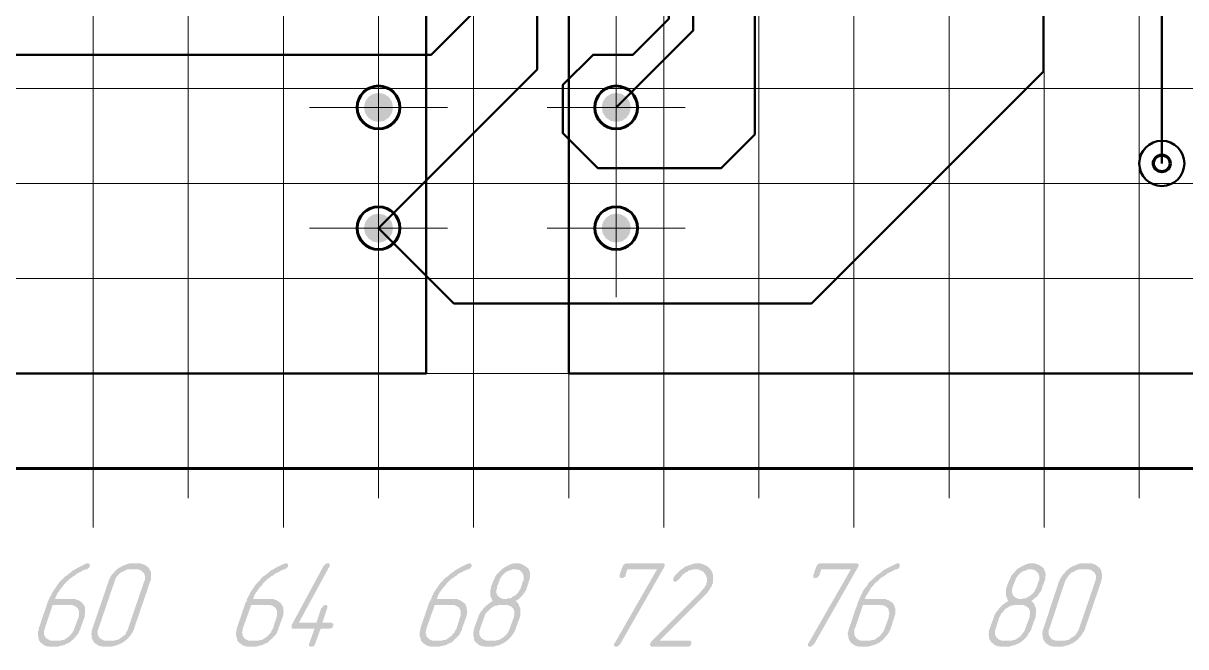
# Model space of a CAD drawing. Extents: x 260 to 1101, y 70 to 664.
# Drawn here: x 444.43 to 493.31, y 375.29 to 401.53 of the extents above; entities that cross this region are included whole.
import ezdxf

# ---------------------------------------------------------------- set-up
doc = ezdxf.new("R2010")
doc.units = 0
doc.header["$MEASUREMENT"] = 0
doc.layers.add('PDF _Геометрия', color=7, linetype='CONTINUOUS')
doc.layers.add('PDF _Сплошная заливка', color=7, linetype='CONTINUOUS')

msp = doc.modelspace()

# ---------------------------------------------------------------- hatches: boundary and pattern name
at = {"layer": 'PDF _Сплошная заливка', "transparency": 33554559}
for points in [[(459.367, 397.986), (458.755, 397.986), (458.802, 398.22), (458.934, 398.419), (459.132, 398.551), (459.367, 398.598)], [(469.363, 397.986), (468.751, 397.986), (468.798, 398.22), (468.931, 398.419), (469.129, 398.551), (469.363, 398.598)], [(459.367, 397.986), (459.367, 397.375), (459.132, 397.421), (458.934, 397.554), (458.802, 397.752), (458.755, 397.986)], [(469.363, 397.986), (469.363, 397.375), (469.129, 397.421), (468.931, 397.554), (468.798, 397.752), (468.751, 397.986)], [(459.367, 392.906), (458.755, 392.906), (458.802, 393.14), (458.934, 393.339), (459.132, 393.471), (459.367, 393.518)], [(469.363, 392.906), (468.751, 392.906), (468.798, 393.14), (468.931, 393.339), (469.129, 393.471), (469.363, 393.518)], [(459.367, 392.906), (459.367, 392.295), (459.132, 392.341), (458.934, 392.474), (458.802, 392.672), (458.755, 392.906)], [(469.363, 392.906), (469.363, 392.295), (469.129, 392.341), (468.931, 392.474), (468.798, 392.672), (468.751, 392.906)], [(457.262, 378.797), (457.288, 378.797), (457.288, 378.772), (457.313, 378.772), (457.313, 378.746), (457.313, 378.721), (457.313, 378.67), (457.288, 378.645), (456.018, 376.308), (456.755, 376.308), (456.958, 376.918), (456.983, 376.918), (456.983, 376.943), (457.008, 376.968), (457.034, 376.994), (457.034, 376.994), (457.034, 377.019), (457.059, 377.019), (457.11, 377.045), (457.135, 377.045), (457.135, 377.045), (457.161, 377.045), (457.186, 377.045), (457.212, 377.019), (457.212, 377.019), (457.212, 376.994), (457.212, 376.968), (457.212, 376.918), (457.008, 376.308), (457.389, 376.308), (457.415, 376.283), (457.44, 376.283), (457.44, 376.257), (457.466, 376.257), (457.466, 376.232), (457.466, 376.206), (457.466, 376.181), (457.466, 376.181), (457.44, 376.156), (457.44, 376.13), (457.415, 376.079), (457.389, 376.079), (457.364, 376.079), (457.339, 376.054), (457.288, 376.054), (456.932, 376.054), (456.704, 375.419), (456.704, 375.419), (456.678, 375.394), (456.678, 375.343), (456.628, 375.317), (456.628, 375.317), (456.602, 375.317), (456.577, 375.292), (456.526, 375.292), (456.526, 375.292), (456.526, 375.292), (456.501, 375.317), (456.45, 375.317), (456.45, 375.317), (456.45, 375.343), (456.45, 375.368), (456.45, 375.419), (456.678, 376.054), (455.79, 376.054), (455.764, 376.054), (455.739, 376.054), (455.714, 376.079), (455.714, 376.079), (455.714, 376.105), (455.714, 376.13), (455.714, 376.181), (455.714, 376.206), (457.059, 378.696), (457.085, 378.696), (457.085, 378.721), (457.11, 378.746), (457.135, 378.772), (457.212, 378.797), (457.237, 378.797)], [(471.329, 378.797), (471.355, 378.797), (471.38, 378.772), (471.405, 378.772), (471.405, 378.746), (471.405, 378.721), (471.405, 378.696), (471.38, 378.645), (469.526, 375.394), (469.526, 375.394), (469.501, 375.368), (469.476, 375.368), (469.45, 375.317), (469.374, 375.292), (469.349, 375.292), (469.349, 375.292), (469.298, 375.317), (469.298, 375.317), (469.272, 375.343), (469.272, 375.343), (469.272, 375.368), (469.272, 375.419), (469.298, 375.444), (471.075, 378.543), (469.831, 378.543), (469.755, 378.315), (469.755, 378.289), (469.755, 378.264), (469.729, 378.238), (469.679, 378.213), (469.679, 378.213), (469.653, 378.188), (469.628, 378.188), (469.577, 378.188), (469.577, 378.188), (469.577, 378.188), (469.552, 378.188), (469.526, 378.213), (469.501, 378.213), (469.501, 378.238), (469.501, 378.264), (469.501, 378.289), (469.501, 378.315), (469.628, 378.67), (469.628, 378.67), (469.653, 378.696), (469.653, 378.721), (469.679, 378.746), (469.704, 378.772), (469.729, 378.772), (469.755, 378.797), (469.806, 378.797), (471.304, 378.797)], [(472.827, 378.797), (472.853, 378.797), (472.903, 378.797), (472.98, 378.772), (473.056, 378.746), (473.157, 378.696), (473.208, 378.67), (473.233, 378.645), (473.284, 378.594), (473.335, 378.543), (473.335, 378.543), (473.335, 378.543), (473.335, 378.518), (473.36, 378.518), (473.36, 378.492), (473.386, 378.442), (473.411, 378.391), (473.437, 378.289), (473.437, 378.188), (473.437, 378.137), (473.437, 378.061), (473.437, 378.01), (473.411, 377.934), (473.411, 377.934), (473.411, 377.934), (473.386, 377.908), (473.386, 377.857), (473.36, 377.832), (473.335, 377.781), (473.284, 377.705), (473.284, 377.68), (473.284, 377.68), (473.259, 377.654), (473.233, 377.629), (473.208, 377.578), (473.157, 377.527), (473.106, 377.476), (473.056, 377.426), (471.177, 375.546), (472.446, 375.546), (472.472, 375.546), (472.497, 375.521), (472.522, 375.495), (472.522, 375.495), (472.522, 375.495), (472.522, 375.444), (472.522, 375.419), (472.522, 375.419), (472.522, 375.394), (472.497, 375.368), (472.472, 375.343), (472.446, 375.343), (472.446, 375.317), (472.396, 375.292), (472.37, 375.292), (470.872, 375.292), (470.847, 375.292), (470.821, 375.317), (470.796, 375.343), (470.796, 375.343), (470.796, 375.368), (470.77, 375.394), (470.796, 375.444), (470.796, 375.444), (470.796, 375.444), (470.821, 375.47), (470.821, 375.495), (472.903, 377.578), (472.98, 377.68), (473.056, 377.756), (473.056, 377.756), (473.056, 377.781), (473.081, 377.781), (473.081, 377.807), (473.132, 377.883), (473.157, 377.934), (473.157, 377.934), (473.157, 377.959), (473.157, 377.984), (473.183, 378.035), (473.183, 378.086), (473.183, 378.162), (473.157, 378.238), (473.132, 378.289), (473.106, 378.34), (473.081, 378.365), (473.081, 378.365), (473.081, 378.391), (473.056, 378.391), (473.056, 378.416), (473.03, 378.442), (473.005, 378.467), (472.929, 378.492), (472.929, 378.492), (472.903, 378.518), (472.878, 378.518), (472.853, 378.518), (472.827, 378.543), (472.776, 378.543), (472.7, 378.543), (472.675, 378.543), (472.624, 378.543), (472.573, 378.543), (472.522, 378.518), (472.472, 378.518), (472.396, 378.492), (472.345, 378.442), (472.319, 378.442), (472.294, 378.416), (472.269, 378.416), (472.218, 378.365), (472.167, 378.34), (472.116, 378.264), (472.04, 378.188), (471.989, 378.111), (471.989, 378.111), (471.964, 378.111), (471.939, 378.086), (471.913, 378.061), (471.913, 378.061), (471.913, 378.061), (471.888, 378.035), (471.837, 378.035), (471.837, 378.035), (471.811, 378.035), (471.786, 378.061), (471.761, 378.061), (471.761, 378.086), (471.761, 378.086), (471.761, 378.137), (471.761, 378.162), (471.786, 378.213), (471.786, 378.213), (471.786, 378.213), (471.811, 378.238), (471.811, 378.264), (471.862, 378.315), (471.913, 378.365), (471.989, 378.442), (472.065, 378.518), (472.167, 378.594), (472.269, 378.67), (472.269, 378.67), (472.269, 378.67), (472.294, 378.67), (472.319, 378.67), (472.345, 378.696), (472.421, 378.721), (472.497, 378.746), (472.573, 378.772), (472.675, 378.797), (472.776, 378.797), (472.802, 378.797)], [(479.48, 378.797), (479.505, 378.797), (479.53, 378.772), (479.556, 378.772), (479.556, 378.746), (479.556, 378.721), (479.556, 378.696), (479.53, 378.645), (477.677, 375.394), (477.677, 375.394), (477.651, 375.368), (477.626, 375.368), (477.601, 375.317), (477.525, 375.292), (477.499, 375.292), (477.499, 375.292), (477.448, 375.317), (477.423, 375.317), (477.423, 375.343), (477.423, 375.343), (477.423, 375.368), (477.423, 375.419), (477.448, 375.444), (479.226, 378.543), (477.982, 378.543), (477.905, 378.315), (477.905, 378.289), (477.88, 378.264), (477.855, 378.238), (477.829, 378.213), (477.829, 378.213), (477.804, 378.188), (477.778, 378.188), (477.728, 378.188), (477.728, 378.188), (477.728, 378.188), (477.702, 378.188), (477.651, 378.213), (477.651, 378.213), (477.651, 378.238), (477.651, 378.264), (477.651, 378.289), (477.651, 378.315), (477.778, 378.67), (477.778, 378.67), (477.804, 378.696), (477.804, 378.721), (477.829, 378.746), (477.855, 378.772), (477.88, 378.772), (477.905, 378.797), (477.956, 378.797), (479.454, 378.797)]]:
    msp.add_hatch(color=256, dxfattribs=at).paths.add_polyline_path(points)
at = {"layer": 'PDF _Сплошная заливка', "true_color": 0xffffff, "transparency": 33554559}
for points in [[(459.367, 398.598), (459.6, 398.551), (459.799, 398.419), (459.932, 398.22), (459.978, 397.986), (459.367, 397.986)], [(469.363, 398.598), (469.597, 398.551), (469.796, 398.419), (469.928, 398.22), (469.974, 397.986), (469.363, 397.986)], [(459.978, 397.986), (459.932, 397.752), (459.799, 397.554), (459.6, 397.421), (459.367, 397.375), (459.367, 397.986)], [(469.974, 397.986), (469.928, 397.752), (469.796, 397.554), (469.597, 397.421), (469.363, 397.375), (469.363, 397.986)], [(459.367, 393.518), (459.6, 393.471), (459.799, 393.339), (459.932, 393.14), (459.978, 392.906), (459.367, 392.906)], [(469.363, 393.518), (469.597, 393.471), (469.796, 393.339), (469.928, 393.14), (469.974, 392.906), (469.363, 392.906)], [(459.978, 392.906), (459.932, 392.672), (459.799, 392.474), (459.6, 392.341), (459.367, 392.295), (459.367, 392.906)], [(469.974, 392.906), (469.928, 392.672), (469.796, 392.474), (469.597, 392.341), (469.363, 392.295), (469.363, 392.906)]]:
    msp.add_hatch(color=7, dxfattribs=at).paths.add_polyline_path(points)
at = {"layer": 'PDF _Сплошная заливка', "transparency": 33554559}
h = msp.add_hatch(color=256, dxfattribs=at)
h.paths.add_polyline_path([(446.42, 377.045), (445.659, 377.045), (445.329, 376.054), (445.329, 376.029), (445.329, 376.003), (445.303, 375.978), (445.303, 375.927), (445.303, 375.876), (445.303, 375.8), (445.329, 375.749), (445.354, 375.698), (445.354, 375.698), (445.379, 375.673), (445.405, 375.648), (445.43, 375.622), (445.481, 375.597), (445.532, 375.571), (445.583, 375.546), (445.659, 375.546), (445.938, 375.546), (445.989, 375.546), (446.04, 375.571), (446.09, 375.571), (446.167, 375.597), (446.243, 375.648), (446.319, 375.698), (446.319, 375.698), (446.344, 375.724), (446.37, 375.749), (446.42, 375.8), (446.471, 375.851), (446.497, 375.902), (446.547, 375.978), (446.573, 376.054), (446.751, 376.537), (446.751, 376.562), (446.751, 376.587), (446.776, 376.613), (446.776, 376.664), (446.776, 376.714), (446.776, 376.791), (446.751, 376.841), (446.725, 376.892), (446.725, 376.918), (446.7, 376.918), (446.674, 376.943), (446.649, 376.968), (446.624, 376.994), (446.547, 377.019), (446.497, 377.045)], flags=0)
h.paths.add_polyline_path([(447.182, 378.797), (447.208, 378.772), (447.208, 378.746), (447.233, 378.746), (447.233, 378.721), (447.233, 378.696), (447.208, 378.67), (447.208, 378.67), (447.208, 378.645), (447.208, 378.619), (447.182, 378.619), (447.182, 378.594), (447.157, 378.594), (447.131, 378.569), (447.106, 378.543), (447.055, 378.543), (446.979, 378.518), (446.852, 378.467), (446.852, 378.442), (446.852, 378.442), (446.827, 378.442), (446.776, 378.416), (446.751, 378.391), (446.7, 378.391), (446.624, 378.315), (446.624, 378.315), (446.598, 378.289), (446.547, 378.264), (446.497, 378.238), (446.446, 378.188), (446.37, 378.137), (446.293, 378.061), (446.217, 377.984), (446.192, 377.984), (446.192, 377.959), (446.167, 377.934), (446.116, 377.883), (446.09, 377.832), (446.04, 377.781), (445.989, 377.705), (445.938, 377.654), (445.938, 377.629), (445.913, 377.603), (445.887, 377.578), (445.862, 377.527), (445.836, 377.476), (445.811, 377.426), (445.786, 377.349), (445.76, 377.299), (446.522, 377.299), (446.547, 377.299), (446.598, 377.299), (446.674, 377.273), (446.751, 377.248), (446.827, 377.197), (446.903, 377.146), (446.928, 377.121), (446.954, 377.07), (446.954, 377.07), (446.979, 377.045), (447.004, 376.994), (447.03, 376.943), (447.03, 376.867), (447.03, 376.765), (447.03, 376.664), (447.004, 376.613), (447.004, 376.537), (446.827, 376.054), (446.827, 376.029), (446.827, 376.029), (446.827, 376.003), (446.801, 376.003), (446.776, 375.927), (446.751, 375.851), (446.674, 375.775), (446.624, 375.698), (446.522, 375.597), (446.42, 375.521), (446.42, 375.521), (446.42, 375.495), (446.395, 375.495), (446.37, 375.47), (446.344, 375.47), (446.319, 375.444), (446.243, 375.419), (446.167, 375.368), (446.065, 375.343), (445.938, 375.317), (445.887, 375.292), (445.836, 375.292), (445.557, 375.292), (445.532, 375.292), (445.481, 375.317), (445.405, 375.317), (445.329, 375.343), (445.252, 375.394), (445.202, 375.444), (445.151, 375.47), (445.125, 375.521), (445.125, 375.521), (445.125, 375.521), (445.1, 375.546), (445.075, 375.597), (445.075, 375.673), (445.049, 375.749), (445.049, 375.825), (445.049, 375.876), (445.049, 375.927), (445.075, 375.978), (445.075, 376.054), (445.456, 377.172), (445.456, 377.172), (445.456, 377.197), (445.481, 377.197), (445.481, 377.248), (445.506, 377.299), (445.532, 377.349), (445.557, 377.4), (445.608, 377.476), (445.633, 377.553), (445.684, 377.629), (445.735, 377.705), (445.786, 377.781), (445.836, 377.857), (445.913, 377.959), (445.963, 378.035), (446.04, 378.111), (446.065, 378.111), (446.065, 378.137), (446.09, 378.162), (446.141, 378.188), (446.167, 378.238), (446.217, 378.264), (446.293, 378.315), (446.344, 378.365), (446.42, 378.416), (446.497, 378.492), (446.598, 378.543), (446.674, 378.594), (446.776, 378.645), (446.877, 378.696), (446.979, 378.746), (447.081, 378.797), (447.157, 378.797), (447.157, 378.797)], flags=0)
h = msp.add_hatch(color=256, dxfattribs=at)
h.paths.add_polyline_path([(449.188, 378.543), (448.909, 378.543), (448.858, 378.543), (448.807, 378.543), (448.756, 378.518), (448.68, 378.492), (448.604, 378.442), (448.528, 378.416), (448.528, 378.391), (448.502, 378.391), (448.452, 378.34), (448.426, 378.315), (448.376, 378.264), (448.325, 378.188), (448.299, 378.137), (448.274, 378.061), (447.588, 376.054), (447.588, 376.029), (447.563, 376.003), (447.563, 375.978), (447.563, 375.927), (447.563, 375.876), (447.563, 375.8), (447.588, 375.749), (447.614, 375.698), (447.614, 375.698), (447.639, 375.673), (447.665, 375.648), (447.69, 375.622), (447.741, 375.597), (447.792, 375.571), (447.842, 375.546), (447.918, 375.546), (448.198, 375.546), (448.249, 375.546), (448.299, 375.571), (448.35, 375.571), (448.426, 375.597), (448.502, 375.648), (448.579, 375.698), (448.579, 375.698), (448.604, 375.724), (448.629, 375.749), (448.68, 375.775), (448.731, 375.825), (448.756, 375.902), (448.807, 375.978), (448.833, 376.054), (449.518, 378.061), (449.518, 378.061), (449.544, 378.086), (449.544, 378.137), (449.544, 378.162), (449.544, 378.213), (449.544, 378.289), (449.518, 378.34), (449.493, 378.416), (449.493, 378.416), (449.467, 378.416), (449.442, 378.442), (449.417, 378.467), (449.366, 378.518), (449.315, 378.518), (449.264, 378.543)], flags=0)
h.paths.add_polyline_path([(449.315, 378.797), (449.366, 378.797), (449.442, 378.772), (449.518, 378.746), (449.594, 378.696), (449.67, 378.645), (449.696, 378.619), (449.721, 378.594), (449.721, 378.569), (449.747, 378.543), (449.772, 378.492), (449.797, 378.442), (449.797, 378.365), (449.797, 378.264), (449.797, 378.162), (449.797, 378.111), (449.772, 378.061), (449.086, 376.054), (449.086, 376.029), (449.086, 376.029), (449.086, 376.003), (449.061, 376.003), (449.036, 375.927), (449.01, 375.876), (448.934, 375.775), (448.883, 375.698), (448.782, 375.597), (448.68, 375.521), (448.68, 375.521), (448.68, 375.495), (448.655, 375.495), (448.629, 375.495), (448.604, 375.47), (448.579, 375.444), (448.502, 375.419), (448.401, 375.368), (448.299, 375.343), (448.198, 375.317), (448.147, 375.292), (448.071, 375.292), (447.792, 375.292), (447.792, 375.292), (447.741, 375.317), (447.665, 375.317), (447.588, 375.343), (447.512, 375.394), (447.436, 375.444), (447.411, 375.47), (447.385, 375.521), (447.385, 375.521), (447.385, 375.521), (447.36, 375.546), (447.334, 375.597), (447.309, 375.673), (447.309, 375.749), (447.284, 375.825), (447.309, 375.876), (447.309, 375.927), (447.309, 375.978), (447.334, 376.054), (448.02, 378.061), (448.02, 378.061), (448.02, 378.061), (448.02, 378.086), (448.02, 378.111), (448.071, 378.162), (448.096, 378.238), (448.147, 378.315), (448.223, 378.391), (448.299, 378.492), (448.401, 378.569), (448.401, 378.569), (448.426, 378.594), (448.426, 378.594), (448.452, 378.619), (448.477, 378.619), (448.528, 378.645), (448.604, 378.696), (448.68, 378.721), (448.782, 378.772), (448.909, 378.797), (448.96, 378.797), (449.29, 378.797)], flags=0)
h = msp.add_hatch(color=256, dxfattribs=at)
h.paths.add_polyline_path([(454.749, 377.045), (454.012, 377.045), (453.657, 376.054), (453.657, 376.029), (453.657, 376.003), (453.657, 375.978), (453.631, 375.927), (453.631, 375.876), (453.657, 375.8), (453.657, 375.749), (453.682, 375.698), (453.708, 375.698), (453.708, 375.673), (453.733, 375.648), (453.758, 375.622), (453.809, 375.597), (453.86, 375.571), (453.911, 375.546), (453.987, 375.546), (454.266, 375.546), (454.317, 375.546), (454.368, 375.571), (454.444, 375.571), (454.495, 375.597), (454.571, 375.648), (454.647, 375.698), (454.647, 375.698), (454.673, 375.724), (454.723, 375.749), (454.749, 375.8), (454.799, 375.851), (454.85, 375.902), (454.876, 375.978), (454.926, 376.054), (455.079, 376.537), (455.079, 376.562), (455.104, 376.587), (455.104, 376.613), (455.104, 376.664), (455.104, 376.714), (455.104, 376.791), (455.079, 376.841), (455.053, 376.892), (455.053, 376.918), (455.028, 376.918), (455.028, 376.943), (454.977, 376.968), (454.952, 376.994), (454.901, 377.019), (454.825, 377.045)], flags=0)
h.paths.add_polyline_path([(455.51, 378.797), (455.536, 378.772), (455.561, 378.746), (455.561, 378.746), (455.561, 378.721), (455.561, 378.696), (455.561, 378.67), (455.561, 378.67), (455.536, 378.645), (455.536, 378.619), (455.51, 378.619), (455.51, 378.594), (455.485, 378.594), (455.46, 378.569), (455.434, 378.543), (455.383, 378.543), (455.307, 378.518), (455.206, 378.467), (455.18, 378.442), (455.18, 378.442), (455.155, 378.442), (455.13, 378.416), (455.079, 378.391), (455.053, 378.391), (454.952, 378.315), (454.952, 378.315), (454.926, 378.289), (454.876, 378.264), (454.825, 378.238), (454.774, 378.188), (454.698, 378.137), (454.622, 378.061), (454.546, 377.984), (454.546, 377.984), (454.52, 377.959), (454.495, 377.934), (454.469, 377.883), (454.419, 377.832), (454.368, 377.781), (454.317, 377.705), (454.266, 377.654), (454.266, 377.629), (454.241, 377.603), (454.215, 377.578), (454.19, 377.527), (454.165, 377.476), (454.139, 377.426), (454.114, 377.349), (454.089, 377.299), (454.876, 377.299), (454.876, 377.299), (454.952, 377.299), (455.003, 377.273), (455.079, 377.248), (455.155, 377.197), (455.231, 377.146), (455.257, 377.121), (455.282, 377.07), (455.307, 377.07), (455.307, 377.045), (455.333, 376.994), (455.358, 376.943), (455.358, 376.867), (455.383, 376.765), (455.358, 376.664), (455.358, 376.613), (455.333, 376.537), (455.155, 376.054), (455.155, 376.029), (455.155, 376.029), (455.155, 376.003), (455.155, 376.003), (455.104, 375.927), (455.079, 375.851), (455.028, 375.775), (454.952, 375.698), (454.85, 375.597), (454.749, 375.521), (454.749, 375.521), (454.749, 375.495), (454.723, 375.495), (454.723, 375.47), (454.698, 375.47), (454.647, 375.444), (454.571, 375.419), (454.495, 375.368), (454.393, 375.343), (454.266, 375.317), (454.215, 375.292), (454.165, 375.292), (453.885, 375.292), (453.86, 375.292), (453.809, 375.317), (453.758, 375.317), (453.682, 375.343), (453.606, 375.394), (453.53, 375.444), (453.505, 375.47), (453.454, 375.521), (453.454, 375.521), (453.454, 375.521), (453.428, 375.546), (453.428, 375.597), (453.403, 375.673), (453.378, 375.749), (453.378, 375.825), (453.378, 375.876), (453.378, 375.927), (453.403, 375.978), (453.403, 376.054), (453.784, 377.172), (453.784, 377.172), (453.809, 377.197), (453.809, 377.197), (453.835, 377.248), (453.835, 377.299), (453.86, 377.349), (453.885, 377.4), (453.936, 377.476), (453.962, 377.553), (454.012, 377.629), (454.063, 377.705), (454.114, 377.781), (454.165, 377.857), (454.241, 377.959), (454.317, 378.035), (454.393, 378.111), (454.393, 378.111), (454.393, 378.137), (454.419, 378.162), (454.469, 378.188), (454.495, 378.238), (454.546, 378.264), (454.622, 378.315), (454.673, 378.365), (454.749, 378.416), (454.825, 378.492), (454.926, 378.543), (455.003, 378.594), (455.104, 378.645), (455.206, 378.696), (455.307, 378.746), (455.434, 378.797), (455.485, 378.797), (455.485, 378.797)], flags=0)
h = msp.add_hatch(color=256, dxfattribs=at)
h.paths.add_polyline_path([(462.468, 377.045), (461.731, 377.045), (461.376, 376.054), (461.376, 376.029), (461.376, 376.003), (461.376, 375.978), (461.35, 375.927), (461.35, 375.876), (461.376, 375.8), (461.376, 375.749), (461.401, 375.698), (461.427, 375.698), (461.427, 375.673), (461.452, 375.648), (461.477, 375.622), (461.528, 375.597), (461.579, 375.571), (461.63, 375.546), (461.706, 375.546), (462.011, 375.546), (462.036, 375.546), (462.087, 375.571), (462.163, 375.571), (462.214, 375.597), (462.29, 375.648), (462.366, 375.698), (462.366, 375.698), (462.391, 375.724), (462.442, 375.749), (462.468, 375.8), (462.518, 375.851), (462.569, 375.902), (462.595, 375.978), (462.645, 376.054), (462.798, 376.537), (462.798, 376.562), (462.823, 376.587), (462.823, 376.613), (462.823, 376.664), (462.823, 376.714), (462.823, 376.791), (462.798, 376.841), (462.772, 376.892), (462.772, 376.918), (462.772, 376.918), (462.747, 376.943), (462.696, 376.968), (462.671, 376.994), (462.62, 377.019), (462.544, 377.045)], flags=0)
h.paths.add_polyline_path([(463.229, 378.797), (463.255, 378.772), (463.28, 378.746), (463.28, 378.746), (463.28, 378.721), (463.28, 378.696), (463.28, 378.67), (463.28, 378.67), (463.255, 378.645), (463.255, 378.619), (463.229, 378.619), (463.229, 378.594), (463.229, 378.594), (463.204, 378.569), (463.153, 378.543), (463.102, 378.543), (463.052, 378.518), (462.925, 378.467), (462.899, 378.442), (462.899, 378.442), (462.874, 378.442), (462.848, 378.416), (462.798, 378.391), (462.772, 378.391), (462.671, 378.315), (462.671, 378.315), (462.645, 378.289), (462.595, 378.264), (462.569, 378.238), (462.493, 378.188), (462.417, 378.137), (462.341, 378.061), (462.264, 377.984), (462.264, 377.984), (462.239, 377.959), (462.214, 377.934), (462.188, 377.883), (462.138, 377.832), (462.087, 377.781), (462.036, 377.705), (461.985, 377.654), (461.985, 377.629), (461.96, 377.603), (461.934, 377.578), (461.909, 377.527), (461.884, 377.476), (461.858, 377.426), (461.833, 377.349), (461.807, 377.299), (462.595, 377.299), (462.595, 377.299), (462.671, 377.299), (462.721, 377.273), (462.798, 377.248), (462.874, 377.197), (462.95, 377.146), (462.975, 377.121), (463.026, 377.07), (463.026, 377.07), (463.026, 377.045), (463.052, 376.994), (463.077, 376.943), (463.077, 376.867), (463.102, 376.765), (463.077, 376.664), (463.077, 376.613), (463.052, 376.537), (462.874, 376.054), (462.874, 376.029), (462.874, 376.029), (462.874, 376.003), (462.874, 376.003), (462.823, 375.927), (462.798, 375.851), (462.747, 375.775), (462.671, 375.698), (462.569, 375.597), (462.493, 375.521), (462.468, 375.521), (462.468, 375.495), (462.442, 375.495), (462.442, 375.47), (462.417, 375.47), (462.366, 375.444), (462.29, 375.419), (462.214, 375.368), (462.112, 375.343), (461.985, 375.317), (461.934, 375.292), (461.884, 375.292), (461.604, 375.292), (461.579, 375.292), (461.528, 375.317), (461.477, 375.317), (461.401, 375.343), (461.325, 375.394), (461.249, 375.444), (461.223, 375.47), (461.173, 375.521), (461.173, 375.521), (461.173, 375.521), (461.147, 375.546), (461.147, 375.597), (461.122, 375.673), (461.096, 375.749), (461.096, 375.825), (461.096, 375.876), (461.096, 375.927), (461.122, 375.978), (461.122, 376.054), (461.503, 377.172), (461.503, 377.172), (461.528, 377.197), (461.528, 377.197), (461.554, 377.248), (461.579, 377.299), (461.604, 377.349), (461.604, 377.4), (461.655, 377.476), (461.68, 377.553), (461.731, 377.629), (461.782, 377.705), (461.833, 377.781), (461.884, 377.857), (461.96, 377.959), (462.036, 378.035), (462.112, 378.111), (462.112, 378.111), (462.112, 378.137), (462.138, 378.162), (462.188, 378.188), (462.239, 378.238), (462.29, 378.264), (462.341, 378.315), (462.391, 378.365), (462.468, 378.416), (462.569, 378.492), (462.645, 378.543), (462.747, 378.594), (462.823, 378.645), (462.925, 378.696), (463.026, 378.746), (463.153, 378.797), (463.204, 378.797), (463.204, 378.797)], flags=0)
h = msp.add_hatch(color=256, dxfattribs=at)
h.paths.add_polyline_path([(465.108, 378.543), (465.083, 378.543), (465.032, 378.543), (464.981, 378.543), (464.931, 378.518), (464.854, 378.492), (464.778, 378.467), (464.702, 378.416), (464.702, 378.416), (464.677, 378.391), (464.651, 378.365), (464.6, 378.315), (464.55, 378.264), (464.499, 378.188), (464.473, 378.137), (464.448, 378.061), (464.347, 377.807), (464.347, 377.781), (464.347, 377.756), (464.347, 377.73), (464.321, 377.68), (464.321, 377.629), (464.321, 377.553), (464.347, 377.502), (464.372, 377.451), (464.372, 377.426), (464.397, 377.426), (464.423, 377.4), (464.448, 377.375), (464.499, 377.349), (464.55, 377.324), (464.6, 377.299), (464.677, 377.299), (464.727, 377.299), (464.753, 377.299), (464.804, 377.324), (464.88, 377.324), (464.956, 377.349), (465.007, 377.4), (465.083, 377.426), (465.108, 377.451), (465.134, 377.451), (465.159, 377.502), (465.21, 377.527), (465.235, 377.578), (465.286, 377.654), (465.337, 377.73), (465.362, 377.807), (465.438, 378.061), (465.464, 378.061), (465.464, 378.086), (465.464, 378.137), (465.464, 378.162), (465.464, 378.238), (465.464, 378.289), (465.438, 378.34), (465.413, 378.416), (465.413, 378.416), (465.388, 378.416), (465.388, 378.442), (465.337, 378.467), (465.311, 378.518), (465.235, 378.518), (465.184, 378.543)], flags=0)
h.paths.add_polyline_path([(464.727, 377.045), (464.448, 377.045), (464.397, 377.045), (464.347, 377.019), (464.296, 377.019), (464.22, 376.994), (464.143, 376.943), (464.067, 376.892), (464.067, 376.892), (464.042, 376.867), (464.016, 376.841), (463.966, 376.791), (463.915, 376.74), (463.864, 376.689), (463.839, 376.613), (463.813, 376.537), (463.636, 376.054), (463.636, 376.029), (463.636, 376.003), (463.61, 375.978), (463.61, 375.927), (463.61, 375.876), (463.61, 375.8), (463.636, 375.749), (463.661, 375.698), (463.661, 375.698), (463.686, 375.673), (463.712, 375.648), (463.737, 375.622), (463.788, 375.597), (463.839, 375.571), (463.889, 375.546), (463.966, 375.546), (464.245, 375.546), (464.296, 375.546), (464.347, 375.571), (464.397, 375.571), (464.473, 375.597), (464.55, 375.648), (464.626, 375.698), (464.626, 375.698), (464.651, 375.724), (464.677, 375.749), (464.727, 375.8), (464.778, 375.851), (464.804, 375.902), (464.854, 375.978), (464.88, 376.054), (465.058, 376.537), (465.058, 376.562), (465.058, 376.587), (465.083, 376.613), (465.083, 376.664), (465.083, 376.714), (465.083, 376.791), (465.058, 376.841), (465.032, 376.892), (465.032, 376.918), (465.007, 376.918), (464.981, 376.943), (464.956, 376.968), (464.931, 376.994), (464.854, 377.019), (464.804, 377.045)], flags=0)
h.paths.add_polyline_path([(465.235, 378.797), (465.311, 378.797), (465.362, 378.772), (465.438, 378.746), (465.514, 378.696), (465.591, 378.645), (465.616, 378.619), (465.667, 378.594), (465.667, 378.569), (465.667, 378.569), (465.692, 378.543), (465.692, 378.518), (465.718, 378.467), (465.718, 378.442), (465.743, 378.391), (465.743, 378.34), (465.743, 378.213), (465.718, 378.137), (465.692, 378.061), (465.616, 377.807), (465.591, 377.781), (465.591, 377.756), (465.591, 377.73), (465.565, 377.68), (465.54, 377.629), (465.514, 377.578), (465.464, 377.527), (465.438, 377.476), (465.413, 377.451), (465.413, 377.451), (465.388, 377.426), (465.337, 377.375), (465.311, 377.349), (465.261, 377.299), (465.184, 377.248), (465.134, 377.222), (465.134, 377.197), (465.159, 377.197), (465.184, 377.172), (465.21, 377.146), (465.235, 377.121), (465.261, 377.07), (465.286, 376.994), (465.311, 376.943), (465.311, 376.943), (465.337, 376.918), (465.337, 376.867), (465.337, 376.816), (465.337, 376.765), (465.337, 376.689), (465.337, 376.613), (465.311, 376.537), (465.134, 376.054), (465.134, 376.029), (465.134, 376.029), (465.134, 376.003), (465.108, 376.003), (465.083, 375.927), (465.058, 375.876), (464.981, 375.775), (464.931, 375.698), (464.829, 375.597), (464.727, 375.521), (464.727, 375.521), (464.727, 375.495), (464.702, 375.495), (464.677, 375.495), (464.651, 375.47), (464.626, 375.444), (464.55, 375.419), (464.473, 375.368), (464.372, 375.343), (464.245, 375.317), (464.194, 375.292), (464.143, 375.292), (463.864, 375.292), (463.839, 375.292), (463.788, 375.317), (463.712, 375.317), (463.636, 375.343), (463.559, 375.394), (463.509, 375.444), (463.458, 375.47), (463.432, 375.521), (463.432, 375.521), (463.432, 375.521), (463.407, 375.546), (463.382, 375.597), (463.382, 375.673), (463.356, 375.749), (463.356, 375.825), (463.356, 375.876), (463.356, 375.927), (463.382, 375.978), (463.382, 376.054), (463.559, 376.537), (463.559, 376.562), (463.559, 376.587), (463.585, 376.613), (463.61, 376.664), (463.636, 376.714), (463.686, 376.791), (463.737, 376.841), (463.788, 376.918), (463.788, 376.918), (463.813, 376.943), (463.839, 376.968), (463.889, 377.019), (463.966, 377.07), (464.016, 377.121), (464.093, 377.172), (464.194, 377.222), (464.169, 377.222), (464.169, 377.222), (464.143, 377.248), (464.143, 377.273), (464.118, 377.324), (464.093, 377.375), (464.067, 377.426), (464.067, 377.476), (464.067, 377.476), (464.067, 377.502), (464.067, 377.527), (464.067, 377.578), (464.067, 377.603), (464.067, 377.68), (464.093, 377.73), (464.093, 377.807), (464.194, 378.061), (464.194, 378.061), (464.194, 378.061), (464.194, 378.086), (464.22, 378.111), (464.245, 378.162), (464.27, 378.238), (464.321, 378.315), (464.397, 378.391), (464.499, 378.492), (464.6, 378.594), (464.6, 378.594), (464.626, 378.594), (464.651, 378.619), (464.677, 378.645), (464.727, 378.67), (464.778, 378.696), (464.829, 378.721), (464.88, 378.746), (465.032, 378.797), (465.108, 378.797)], flags=0)
h = msp.add_hatch(color=256, dxfattribs=at)
h.paths.add_polyline_path([(480.495, 377.045), (479.734, 377.045), (479.403, 376.054), (479.378, 376.029), (479.378, 376.003), (479.378, 375.978), (479.378, 375.927), (479.378, 375.876), (479.378, 375.8), (479.403, 375.749), (479.429, 375.698), (479.429, 375.698), (479.454, 375.673), (479.454, 375.648), (479.505, 375.622), (479.53, 375.597), (479.581, 375.571), (479.657, 375.546), (479.734, 375.546), (480.013, 375.546), (480.038, 375.546), (480.114, 375.571), (480.165, 375.571), (480.241, 375.597), (480.292, 375.648), (480.368, 375.698), (480.394, 375.698), (480.419, 375.724), (480.445, 375.749), (480.495, 375.8), (480.521, 375.851), (480.571, 375.902), (480.622, 375.978), (480.648, 376.054), (480.825, 376.537), (480.825, 376.562), (480.825, 376.587), (480.825, 376.613), (480.851, 376.664), (480.851, 376.714), (480.825, 376.791), (480.825, 376.841), (480.8, 376.892), (480.775, 376.918), (480.775, 376.918), (480.749, 376.943), (480.724, 376.968), (480.673, 376.994), (480.622, 377.019), (480.546, 377.045)], flags=0)
h.paths.add_polyline_path([(481.257, 378.797), (481.257, 378.772), (481.282, 378.746), (481.282, 378.746), (481.282, 378.721), (481.282, 378.696), (481.282, 378.67), (481.282, 378.67), (481.282, 378.645), (481.257, 378.619), (481.257, 378.619), (481.257, 378.594), (481.232, 378.594), (481.206, 378.569), (481.155, 378.543), (481.105, 378.543), (481.054, 378.518), (480.927, 378.467), (480.927, 378.442), (480.902, 378.442), (480.876, 378.442), (480.851, 378.416), (480.825, 378.391), (480.775, 378.391), (480.698, 378.315), (480.673, 378.315), (480.648, 378.289), (480.622, 378.264), (480.571, 378.238), (480.495, 378.188), (480.445, 378.137), (480.368, 378.061), (480.267, 377.984), (480.267, 377.984), (480.241, 377.959), (480.216, 377.934), (480.191, 377.883), (480.14, 377.832), (480.089, 377.781), (480.038, 377.705), (480.013, 377.654), (479.987, 377.629), (479.987, 377.603), (479.962, 377.578), (479.937, 377.527), (479.911, 377.476), (479.861, 377.426), (479.835, 377.349), (479.81, 377.299), (480.597, 377.299), (480.622, 377.299), (480.673, 377.299), (480.749, 377.273), (480.825, 377.248), (480.902, 377.197), (480.978, 377.146), (481.003, 377.121), (481.029, 377.07), (481.029, 377.07), (481.054, 377.045), (481.054, 376.994), (481.079, 376.943), (481.105, 376.867), (481.105, 376.765), (481.105, 376.664), (481.079, 376.613), (481.054, 376.537), (480.902, 376.054), (480.902, 376.029), (480.902, 376.029), (480.876, 376.003), (480.876, 376.003), (480.851, 375.927), (480.8, 375.851), (480.749, 375.775), (480.673, 375.698), (480.597, 375.597), (480.495, 375.521), (480.495, 375.521), (480.47, 375.495), (480.47, 375.495), (480.445, 375.47), (480.419, 375.47), (480.394, 375.444), (480.318, 375.419), (480.216, 375.368), (480.114, 375.343), (480.013, 375.317), (479.962, 375.292), (479.886, 375.292), (479.607, 375.292), (479.581, 375.292), (479.53, 375.317), (479.48, 375.317), (479.403, 375.343), (479.327, 375.394), (479.251, 375.444), (479.226, 375.47), (479.2, 375.521), (479.2, 375.521), (479.2, 375.521), (479.175, 375.546), (479.15, 375.597), (479.124, 375.673), (479.124, 375.749), (479.099, 375.825), (479.099, 375.876), (479.124, 375.927), (479.124, 375.978), (479.15, 376.054), (479.53, 377.172), (479.53, 377.172), (479.53, 377.197), (479.556, 377.197), (479.556, 377.248), (479.581, 377.299), (479.607, 377.349), (479.632, 377.4), (479.657, 377.476), (479.708, 377.553), (479.734, 377.629), (479.784, 377.705), (479.835, 377.781), (479.911, 377.857), (479.962, 377.959), (480.038, 378.035), (480.114, 378.111), (480.114, 378.111), (480.14, 378.137), (480.165, 378.162), (480.191, 378.188), (480.241, 378.238), (480.292, 378.264), (480.343, 378.315), (480.419, 378.365), (480.495, 378.416), (480.571, 378.492), (480.648, 378.543), (480.749, 378.594), (480.851, 378.645), (480.952, 378.696), (481.054, 378.746), (481.155, 378.797), (481.206, 378.797), (481.232, 378.797)], flags=0)
h = msp.add_hatch(color=256, dxfattribs=at)
h.paths.add_polyline_path([(486.792, 378.543), (486.767, 378.543), (486.716, 378.543), (486.665, 378.543), (486.615, 378.518), (486.538, 378.492), (486.462, 378.467), (486.386, 378.416), (486.386, 378.416), (486.361, 378.391), (486.31, 378.365), (486.284, 378.315), (486.234, 378.264), (486.183, 378.188), (486.158, 378.137), (486.132, 378.061), (486.031, 377.807), (486.031, 377.781), (486.031, 377.756), (486.005, 377.73), (486.005, 377.68), (486.005, 377.629), (486.005, 377.553), (486.031, 377.502), (486.056, 377.451), (486.056, 377.426), (486.081, 377.426), (486.107, 377.4), (486.132, 377.375), (486.183, 377.349), (486.234, 377.324), (486.284, 377.299), (486.361, 377.299), (486.411, 377.299), (486.437, 377.299), (486.488, 377.324), (486.564, 377.324), (486.615, 377.349), (486.691, 377.4), (486.767, 377.426), (486.767, 377.451), (486.792, 377.451), (486.843, 377.502), (486.868, 377.527), (486.919, 377.578), (486.97, 377.654), (486.995, 377.73), (487.046, 377.807), (487.122, 378.061), (487.122, 378.061), (487.148, 378.086), (487.148, 378.137), (487.148, 378.162), (487.148, 378.238), (487.148, 378.289), (487.122, 378.34), (487.097, 378.416), (487.097, 378.416), (487.072, 378.416), (487.046, 378.442), (487.021, 378.467), (486.97, 378.518), (486.919, 378.518), (486.868, 378.543)], flags=0)
h.paths.add_polyline_path([(486.411, 377.045), (486.132, 377.045), (486.081, 377.045), (486.031, 377.019), (485.954, 377.019), (485.904, 376.994), (485.827, 376.943), (485.751, 376.892), (485.726, 376.892), (485.726, 376.867), (485.675, 376.841), (485.65, 376.791), (485.599, 376.74), (485.548, 376.689), (485.523, 376.613), (485.472, 376.537), (485.32, 376.054), (485.32, 376.029), (485.294, 376.003), (485.294, 375.978), (485.294, 375.927), (485.294, 375.876), (485.294, 375.8), (485.32, 375.749), (485.345, 375.698), (485.345, 375.698), (485.37, 375.673), (485.396, 375.648), (485.421, 375.622), (485.447, 375.597), (485.523, 375.571), (485.573, 375.546), (485.65, 375.546), (485.929, 375.546), (485.98, 375.546), (486.031, 375.571), (486.081, 375.571), (486.158, 375.597), (486.234, 375.648), (486.31, 375.698), (486.31, 375.698), (486.335, 375.724), (486.361, 375.749), (486.411, 375.8), (486.437, 375.851), (486.488, 375.902), (486.538, 375.978), (486.564, 376.054), (486.742, 376.537), (486.742, 376.562), (486.742, 376.587), (486.742, 376.613), (486.767, 376.664), (486.767, 376.714), (486.767, 376.791), (486.742, 376.841), (486.716, 376.892), (486.716, 376.918), (486.691, 376.918), (486.665, 376.943), (486.64, 376.968), (486.589, 376.994), (486.538, 377.019), (486.488, 377.045)], flags=0)
h.paths.add_polyline_path([(486.919, 378.797), (486.97, 378.797), (487.046, 378.772), (487.122, 378.746), (487.199, 378.696), (487.275, 378.645), (487.3, 378.619), (487.326, 378.594), (487.351, 378.569), (487.351, 378.569), (487.351, 378.543), (487.376, 378.518), (487.376, 378.467), (487.402, 378.442), (487.402, 378.391), (487.427, 378.34), (487.402, 378.213), (487.402, 378.137), (487.376, 378.061), (487.275, 377.807), (487.275, 377.781), (487.275, 377.756), (487.249, 377.73), (487.249, 377.68), (487.224, 377.629), (487.173, 377.578), (487.148, 377.527), (487.097, 377.476), (487.097, 377.451), (487.097, 377.451), (487.072, 377.426), (487.021, 377.375), (486.97, 377.349), (486.919, 377.299), (486.868, 377.248), (486.818, 377.222), (486.818, 377.197), (486.843, 377.197), (486.868, 377.172), (486.894, 377.146), (486.919, 377.121), (486.945, 377.07), (486.97, 376.994), (486.995, 376.943), (486.995, 376.943), (487.021, 376.918), (487.021, 376.867), (487.021, 376.816), (487.021, 376.765), (487.021, 376.689), (486.995, 376.613), (486.995, 376.537), (486.818, 376.054), (486.818, 376.029), (486.818, 376.029), (486.818, 376.003), (486.792, 376.003), (486.767, 375.927), (486.716, 375.876), (486.665, 375.775), (486.615, 375.698), (486.513, 375.597), (486.411, 375.521), (486.411, 375.521), (486.411, 375.495), (486.386, 375.495), (486.361, 375.495), (486.335, 375.47), (486.31, 375.444), (486.234, 375.419), (486.132, 375.368), (486.031, 375.343), (485.929, 375.317), (485.878, 375.292), (485.802, 375.292), (485.523, 375.292), (485.523, 375.292), (485.447, 375.317), (485.396, 375.317), (485.32, 375.343), (485.243, 375.394), (485.193, 375.444), (485.142, 375.47), (485.117, 375.521), (485.117, 375.521), (485.117, 375.521), (485.091, 375.546), (485.066, 375.597), (485.04, 375.673), (485.04, 375.749), (485.015, 375.825), (485.04, 375.876), (485.04, 375.927), (485.04, 375.978), (485.066, 376.054), (485.243, 376.537), (485.243, 376.562), (485.243, 376.587), (485.269, 376.613), (485.294, 376.664), (485.32, 376.714), (485.37, 376.791), (485.421, 376.841), (485.472, 376.918), (485.472, 376.918), (485.497, 376.943), (485.523, 376.968), (485.573, 377.019), (485.624, 377.07), (485.7, 377.121), (485.777, 377.172), (485.853, 377.222), (485.853, 377.222), (485.853, 377.222), (485.827, 377.248), (485.802, 377.273), (485.802, 377.324), (485.777, 377.375), (485.751, 377.426), (485.751, 377.476), (485.751, 377.476), (485.751, 377.502), (485.751, 377.527), (485.751, 377.578), (485.751, 377.603), (485.751, 377.68), (485.751, 377.73), (485.777, 377.807), (485.878, 378.061), (485.878, 378.061), (485.878, 378.061), (485.878, 378.086), (485.904, 378.111), (485.929, 378.162), (485.954, 378.238), (486.005, 378.315), (486.081, 378.391), (486.158, 378.492), (486.259, 378.594), (486.284, 378.594), (486.284, 378.594), (486.335, 378.619), (486.361, 378.645), (486.411, 378.67), (486.462, 378.696), (486.513, 378.721), (486.564, 378.746), (486.716, 378.797), (486.792, 378.797), (486.894, 378.797)], flags=0)
h = msp.add_hatch(color=256, dxfattribs=at)
h.paths.add_polyline_path([(489.179, 378.543), (488.874, 378.543), (488.849, 378.543), (488.798, 378.543), (488.722, 378.518), (488.671, 378.492), (488.595, 378.442), (488.519, 378.416), (488.493, 378.391), (488.493, 378.391), (488.443, 378.34), (488.417, 378.315), (488.367, 378.264), (488.316, 378.188), (488.29, 378.137), (488.24, 378.061), (487.579, 376.054), (487.554, 376.029), (487.554, 376.003), (487.554, 375.978), (487.554, 375.927), (487.554, 375.876), (487.554, 375.8), (487.579, 375.749), (487.605, 375.698), (487.605, 375.698), (487.63, 375.673), (487.63, 375.648), (487.681, 375.622), (487.706, 375.597), (487.783, 375.571), (487.833, 375.546), (487.91, 375.546), (488.189, 375.546), (488.214, 375.546), (488.29, 375.571), (488.341, 375.571), (488.417, 375.597), (488.468, 375.648), (488.544, 375.698), (488.57, 375.698), (488.595, 375.724), (488.62, 375.749), (488.671, 375.775), (488.697, 375.825), (488.747, 375.902), (488.798, 375.978), (488.824, 376.054), (489.509, 378.061), (489.509, 378.061), (489.509, 378.086), (489.535, 378.137), (489.535, 378.162), (489.535, 378.213), (489.535, 378.289), (489.509, 378.34), (489.484, 378.416), (489.484, 378.416), (489.458, 378.416), (489.433, 378.442), (489.408, 378.467), (489.357, 378.518), (489.306, 378.518), (489.255, 378.543)], flags=0)
h.paths.add_polyline_path([(489.306, 378.797), (489.357, 378.797), (489.433, 378.772), (489.509, 378.746), (489.585, 378.696), (489.636, 378.645), (489.687, 378.619), (489.712, 378.594), (489.712, 378.569), (489.738, 378.543), (489.763, 378.492), (489.763, 378.442), (489.788, 378.365), (489.788, 378.264), (489.788, 378.162), (489.763, 378.111), (489.763, 378.061), (489.077, 376.054), (489.077, 376.029), (489.077, 376.029), (489.077, 376.003), (489.052, 376.003), (489.027, 375.927), (488.976, 375.876), (488.925, 375.775), (488.849, 375.698), (488.773, 375.597), (488.671, 375.521), (488.671, 375.521), (488.646, 375.495), (488.646, 375.495), (488.62, 375.495), (488.595, 375.47), (488.57, 375.444), (488.493, 375.419), (488.392, 375.368), (488.29, 375.343), (488.189, 375.317), (488.113, 375.292), (488.062, 375.292), (487.783, 375.292), (487.757, 375.292), (487.706, 375.317), (487.656, 375.317), (487.579, 375.343), (487.503, 375.394), (487.427, 375.444), (487.402, 375.47), (487.376, 375.521), (487.376, 375.521), (487.376, 375.521), (487.351, 375.546), (487.326, 375.597), (487.3, 375.673), (487.3, 375.749), (487.275, 375.825), (487.275, 375.876), (487.3, 375.927), (487.3, 375.978), (487.326, 376.054), (487.986, 378.061), (487.986, 378.061), (488.011, 378.061), (488.011, 378.086), (488.011, 378.111), (488.036, 378.162), (488.087, 378.238), (488.138, 378.315), (488.214, 378.391), (488.29, 378.492), (488.392, 378.569), (488.392, 378.569), (488.417, 378.594), (488.417, 378.594), (488.443, 378.619), (488.468, 378.619), (488.493, 378.645), (488.595, 378.696), (488.671, 378.721), (488.773, 378.772), (488.874, 378.797), (488.951, 378.797), (489.281, 378.797)], flags=0)

# ---------------------------------------------------------------- linework, layer by layer
at = {"layer": 'PDF _Геометрия', "lineweight": 18}
for points in [[(324.934, 382.786), (327.413, 382.786), (647.301, 382.786), (647.301, 592.786), (327.413, 592.786), (327.413, 382.786), (326.173, 382.786)], [(447.371, 380.306), (447.371, 382.786), (447.371, 592.786)], [(451.369, 381.546), (451.369, 382.786), (451.369, 592.786)], [(455.368, 380.306), (455.368, 382.786), (455.368, 592.786)], [(459.367, 381.546), (459.367, 382.786), (459.367, 592.786)], [(463.365, 380.306), (463.365, 382.786), (463.365, 592.786)], [(467.364, 381.546), (467.364, 382.786), (467.364, 592.786)], [(471.362, 380.306), (471.362, 382.786), (471.362, 592.786)], [(475.361, 381.546), (475.361, 382.786), (475.361, 592.786)], [(479.36, 380.306), (479.36, 382.786), (479.36, 592.786)], [(483.358, 381.546), (483.358, 382.786), (483.358, 592.786)], [(487.357, 380.306), (487.357, 382.786), (487.357, 592.786)], [(491.355, 381.546), (491.355, 382.786), (491.355, 592.786)], [(459.367, 400.166), (459.367, 405.966)], [(469.363, 400.166), (469.363, 405.966)], [(459.367, 400.466), (459.367, 405.666)], [(469.363, 400.466), (469.363, 405.666)], [(459.367, 395.086), (459.367, 400.886)], [(469.363, 395.086), (469.363, 400.886)], [(459.367, 395.386), (459.367, 400.586)], [(469.363, 395.386), (469.363, 400.586)], [(324.934, 398.786), (327.413, 398.786), (647.301, 398.786)], [(456.467, 397.986), (462.265, 397.986)], [(456.767, 397.986), (461.966, 397.986)], [(466.464, 397.986), (472.262, 397.986)], [(466.764, 397.986), (471.962, 397.986)], [(459.367, 390.006), (459.367, 395.806)], [(459.367, 390.306), (459.367, 395.506)], [(469.363, 390.006), (469.363, 395.806)], [(469.363, 390.306), (469.363, 395.506)], [(326.173, 394.786), (327.413, 394.786), (647.301, 394.786)], [(456.467, 392.906), (462.265, 392.906)], [(456.767, 392.906), (461.966, 392.906)], [(466.464, 392.906), (472.262, 392.906)], [(466.764, 392.906), (471.962, 392.906)], [(324.934, 390.786), (327.413, 390.786), (647.301, 390.786)], [(326.173, 386.786), (327.413, 386.786), (647.301, 386.786)], [(447.371, 381.546), (447.371, 382.786)], [(455.368, 381.546), (455.368, 382.786)], [(463.365, 381.546), (463.365, 382.786)], [(471.362, 381.546), (471.362, 382.786)], [(479.36, 381.546), (479.36, 382.786)], [(487.357, 381.546), (487.357, 382.786)]]:
    msp.add_lwpolyline(points, dxfattribs=at)
at = {"layer": 'PDF _Геометрия', "lineweight": 60}
for points in [[(327.413, 592.786), (327.413, 382.786), (647.301, 382.786), (647.301, 592.786)], [(647.301, 382.786), (327.413, 382.786), (647.301, 382.786), (647.301, 592.786)], [(647.301, 382.786), (327.413, 382.786), (327.413, 592.786), (647.301, 592.786)]]:
    msp.add_lwpolyline(points, close=True, dxfattribs=at)
at = {"layer": 'PDF _Геометрия', "lineweight": 50}
msp.add_lwpolyline([(647.301, 382.786), (647.301, 586.786), (647.301, 592.786), (327.413, 592.786), (327.413, 382.786), (337.409, 382.786)], close=True, dxfattribs=at)
for points in [[(486.262, 465.58), (481.641, 460.957), (481.641, 417.32), (475.191, 410.868), (475.191, 396.847), (473.769, 395.425), (468.59, 395.425), (467.117, 396.898), (467.117, 398.93), (468.387, 400.2), (470.062, 400.2), (471.57, 401.709), (471.57, 409.309), (469.363, 411.517), (469.363, 413.226)], [(469.363, 397.986), (472.601, 401.226), (472.601, 411.681), (476.613, 415.694), (476.613, 456.942), (469.569, 463.988), (469.569, 464.712)], [(446.371, 454.786), (461.366, 454.786), (461.366, 386.786), (427.378, 386.786), (427.378, 454.786), (429.377, 454.786), (442.372, 454.786)], [(486.357, 454.786), (501.352, 454.786), (501.352, 386.786), (467.364, 386.786), (467.364, 454.786), (469.363, 454.786), (482.358, 454.786)], [(469.363, 418.306), (466.044, 414.986), (466.044, 399.586), (459.367, 392.906), (462.536, 389.735), (477.578, 389.735), (487.328, 399.489), (487.328, 444.65), (488.903, 446.225), (501.167, 446.225), (505.407, 450.466), (511.348, 450.466)], [(419.38, 392.906), (426.672, 400.2), (461.582, 400.2), (463.589, 402.208), (463.589, 418.007), (466.101, 420.52), (469.808, 420.52), (471.586, 422.298), (471.586, 426.243), (469.363, 428.466)], [(492.305, 395.628), (492.305, 425.6)]]:
    msp.add_lwpolyline(points, dxfattribs=at)
at = {"layer": 'PDF _Геометрия', "lineweight": 60}
for centre in [(459.366, 397.986), (459.366, 397.986), (469.363, 397.986), (469.363, 397.986), (459.366, 392.906), (459.366, 392.906), (469.363, 392.906), (469.363, 392.906)]:
    msp.add_circle(centre, 0.9, dxfattribs=at)
at = {"layer": 'PDF _Геометрия', "lineweight": 50}
msp.add_circle((492.305, 395.628), 0.95, dxfattribs=at)
at = {"layer": 'PDF _Геометрия', "color": 7, "lineweight": 70, "true_color": 0xffffff}
msp.add_circle((492.305, 395.628), 0.35, dxfattribs=at)

doc.saveas('drawing.dxf')
